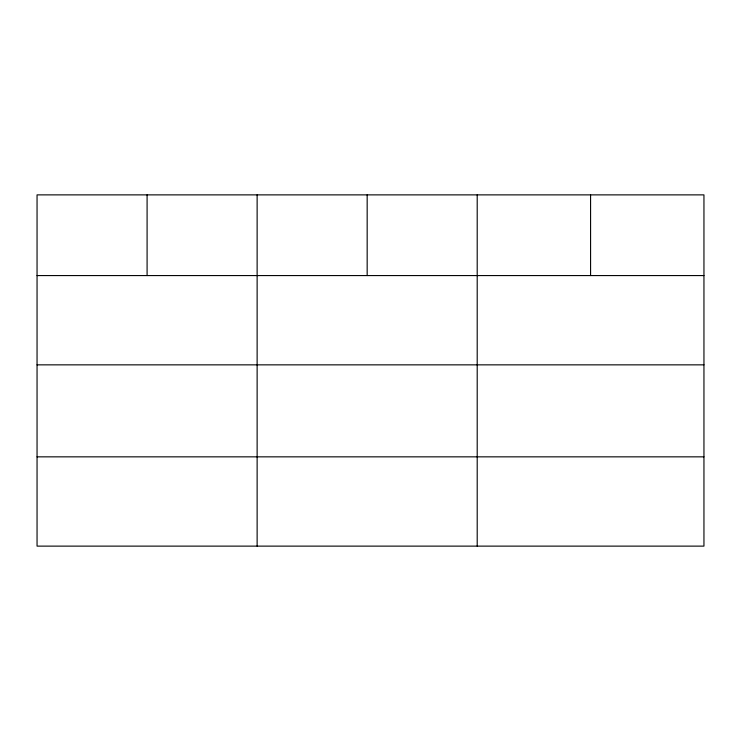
<?xml version="1.0" encoding="UTF-8"?>
<svg xmlns="http://www.w3.org/2000/svg" width="741" height="741" viewBox="0 0 741 741"><rect width="100%" height="100%" fill="white"/><g stroke="black" fill="none" stroke-linecap="round" stroke-linejoin="round"><path stroke-width="1.11" d="M703.95 364.85L703.95 194.874L37.05 194.874L37.05 546.126L703.95 546.126L703.95 364.85L37.05 364.85M37.05 275.569L703.95 275.569M37.05 456.845L703.95 456.845M590.577 194.874L590.577 275.569M477.204 194.874L477.204 546.126M367.166 194.874L367.166 275.569M257.127 194.874L257.127 546.126M147.089 194.874L147.089 275.569"/></g></svg>
